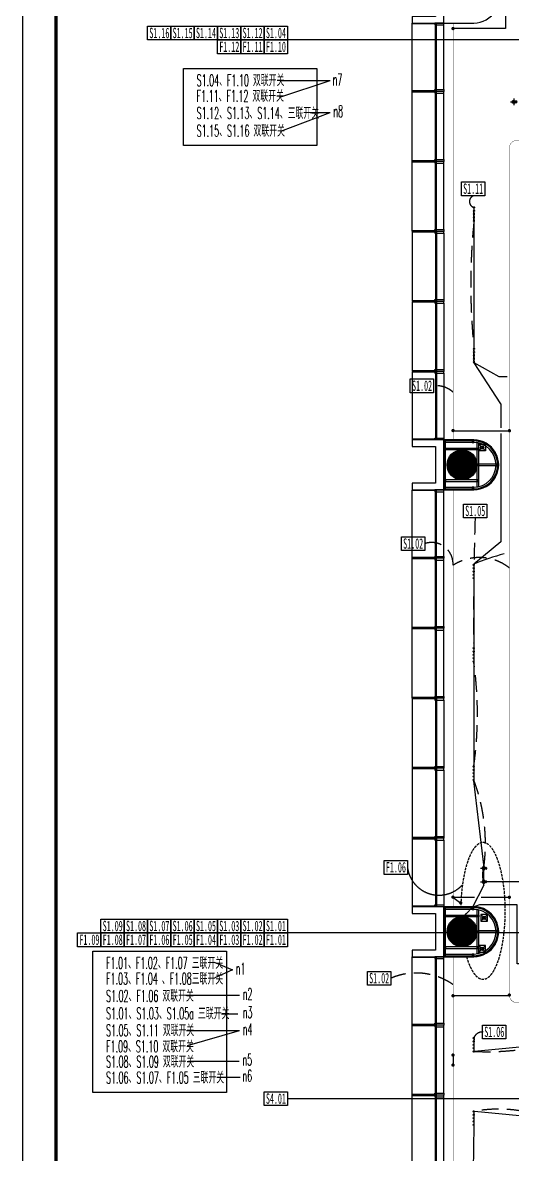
# Model space of a CAD drawing. Extents: x -284868 to 304789, y -137694 to 137894.
# Drawn here: x -21447 to -6745, y -106016 to -72076 of the extents above; entities that cross this region are included whole.
import ezdxf
from ezdxf.enums import TextEntityAlignment as Align

# ---------------------------------------------------------------- set-up
doc = ezdxf.new("R2010")
doc.units = 0
doc.set_wipeout_variables(frame=1)
for name, pattern in [('DASH', [0.35, 0.25, -0.1]), ('DASHDOT', [1, 0.5, -0.25, 0, -0.25]), ('DASHED', [0.75, 0.5, -0.25])]:
    doc.linetypes.add(name, pattern=pattern)
doc.layers.get('0').update_dxf_attribs({"linetype": 'CONTINUOUS'})
for name, color, linetype in [('0-建筑外轮廓', 8, 'CONTINUOUS'), ('0-建筑柱体', 251, 'CONTINUOUS'), ('0-文字说明', 3, 'CONTINUOUS'), ('0-消防栓(给排水)', 9, 'CONTINUOUS'), ('0-窗', 11, 'CONTINUOUS'), ('C-天花灯具', 3, 'CONTINUOUS'), ('LWIRE', 4, 'CONTINUOUS'), ('P-完成面', 42, 'CONTINUOUS'), ('P-平面家具', 3, 'CONTINUOUS'), ('TEL_TITLE', 7, 'CONTINUOUS'), ('TEXT_照明_回路标注', 41, 'CONTINUOUS'), ('WIRE-照明', 130, 'CONTINUOUS')]:
    doc.layers.add(name, color=color, linetype=linetype)
doc.styles.add('ARC', font='ARCHSTYL.SHX', dxfattribs={"width": 0.8})
doc.styles.add('HZ_e', font='simplex.shx', dxfattribs={"width": 0.8, "bigfont": 'hztxt.shx'})
doc.styles.get("Standard").update_dxf_attribs({"font": 'GBENOR', "bigfont": 'GBCBIG'})
doc.styles.add('TT', font='')
doc.styles.get('TT').set_extended_font_data('SimSun')
doc.linetypes.add('FENCELINE2', pattern='A,6.35,-2.54,[132,ltypeshp.shx,S=2.54,R=0,X=-2.54,Y=0],-2.54,25.4', length=36.83)
doc.dimstyles.new('ARROW-40', dxfattribs={"dimscale": 40, "dimtxt": 1.5, "dimasz": 0.01, "dimexe": 1, "dimexo": 1, "dimgap": 0.5, "dimtad": 1, "dimdec": 4, "dimrnd": 1, "dimzin": 12, "dimdsep": 46, "dimtxsty": 'ARC', "dimblk1": 'ARROW', "dimblk2": 'ARROW', "dimsah": 1, "dimcen": 0, "dimdle": 1, "dimclrd": 2, "dimclre": 2, "dimclrt": 2, "dimadec": 0, "dimazin": 0, "dimtfac": 0.005, "dimtdec": 4, "dimtix": 1, "dimtmove": 2, "dimatfit": 3, "dimldrblk": 'ARROW', "dimfxl": 1, "dimtolj": 1, "dimtzin": 0, "dimarcsym": 0})

# ---------------------------------------------------------------- blocks, each defined once
blk = doc.blocks.new('_YZH')
at = {"const_width": 0.5}
blk.add_lwpolyline([(-0.25, 0, 1), (0.25, 0, 1)], format="xyb", close=True, dxfattribs=at)
at = {"color": 4}
blk.add_circle((0, 0), 0.5, dxfattribs=at)
blk = doc.blocks.new('sgASGHHHH')
at = {"xscale": 900, "yscale": 900, "zscale": 900}
for p in [(-119846, -903674), (-119846, -917674)]:
    blk.add_blockref('_YZH', p, dxfattribs=at)
blk = doc.blocks.new('A$C3B8026B3')
for p, q in [((950, 45455), (950, 47395)), ((950, 43355), (950, 45345)), ((950, 41255), (950, 43245)), ((950, 41145), (950, 39155)), ((950, 39045), (950, 37055)), ((950, 36945), (950, 35005)), ((950, 31455), (950, 33395)), ((950, 29355), (950, 31345)), ((950, 27255), (950, 29245)), ((950, 27145), (950, 25155)), ((950, 25045), (950, 23055)), ((950, 22945), (950, 21005)), ((950, 17455), (950, 19395)), ((950, 15355), (950, 17345)), ((950, 13255), (950, 15245))]:
    blk.add_line(p, q)
at = {"elevation": 0}
for points in [[(0, 47444), (688, 47444), (688, 47429), (0, 47429)], [(0, 45406), (688, 45406), (688, 45420), (0, 45420)], [(0, 45394), (688, 45394), (688, 45379), (0, 45379)], [(0, 43306), (688, 43306), (688, 43320), (0, 43320)], [(0, 43294), (688, 43294), (688, 43279), (0, 43279)], [(0, 41206), (688, 41206), (688, 41220), (0, 41220)], [(0, 41194), (688, 41194), (688, 41179), (0, 41179)], [(0, 39106), (688, 39106), (688, 39120), (0, 39120)], [(0, 39094), (688, 39094), (688, 39079), (0, 39079)], [(0, 37006), (688, 37006), (688, 37020), (0, 37020)], [(0, 36994), (688, 36994), (688, 36979), (0, 36979)], [(0, 34956), (688, 34956), (688, 34970), (0, 34970)], [(0, 33444), (688, 33444), (688, 33429), (0, 33429)], [(0, 31406), (688, 31406), (688, 31420), (0, 31420)], [(0, 31394), (688, 31394), (688, 31379), (0, 31379)], [(0, 29306), (688, 29306), (688, 29320), (0, 29320)], [(0, 29294), (688, 29294), (688, 29279), (0, 29279)], [(0, 27206), (688, 27206), (688, 27220), (0, 27220)], [(0, 27194), (688, 27194), (688, 27179), (0, 27179)], [(0, 25106), (688, 25106), (688, 25120), (0, 25120)], [(0, 25094), (688, 25094), (688, 25079), (0, 25079)], [(0, 23006), (688, 23006), (688, 23020), (0, 23020)], [(0, 22994), (688, 22994), (688, 22979), (0, 22979)], [(0, 20956), (688, 20956), (688, 20970), (0, 20970)], [(0, 19444), (688, 19444), (688, 19429), (0, 19429)], [(0, 17406), (688, 17406), (688, 17420), (0, 17420)], [(0, 17394), (688, 17394), (688, 17379), (0, 17379)], [(0, 15306), (688, 15306), (688, 15320), (0, 15320)], [(0, 15294), (688, 15294), (688, 15279), (0, 15279)]]:
    blk.add_lwpolyline(points, dxfattribs=at)
for points in [[(0, 45406), (0, 47444)], [(700, 45400), (700, 47450)], [(738, 45400), (738, 47450)], [(0, 43306), (0, 45394)], [(700, 43300), (700, 45400)], [(738, 43300), (738, 45400)], [(0, 41206), (0, 43294)], [(700, 41200), (700, 43300)], [(738, 41200), (738, 43300)], [(0, 41194), (0, 39106)], [(700, 41200), (700, 39100)], [(738, 41200), (738, 39100)], [(0, 39094), (0, 37006)], [(700, 39100), (700, 37000)], [(738, 39100), (738, 37000)], [(700, 37000), (700, 34950)], [(738, 37000), (738, 34950)], [(0, 36994), (0, 34956)], [(0, 31406), (0, 33444)], [(700, 31400), (700, 33450)], [(738, 31400), (738, 33450)], [(0, 29306), (0, 31394)], [(700, 29300), (700, 31400)], [(738, 29300), (738, 31400)], [(0, 27206), (0, 29294)], [(700, 27200), (700, 29300)], [(738, 27200), (738, 29300)], [(0, 27194), (0, 25106)], [(700, 27200), (700, 25100)], [(738, 27200), (738, 25100)], [(0, 25094), (0, 23006)], [(700, 25100), (700, 23000)], [(738, 25100), (738, 23000)], [(0, 22994), (0, 20956)], [(700, 23000), (700, 20950)], [(738, 23000), (738, 20950)], [(0, 17406), (0, 19444)], [(700, 17400), (700, 19450)], [(738, 17400), (738, 19450)], [(0, 15306), (0, 17394)], [(700, 15300), (700, 17400)], [(738, 15300), (738, 17400)], [(0, 13206), (0, 15294)], [(700, 13200), (700, 15300)], [(738, 13200), (738, 15300)]]:
    blk.add_lwpolyline(points)
for points in [[(688, 47450), (688, 47395), (950, 47395), (950, 47450)], [(688, 45400), (688, 45455), (950, 45455), (950, 45400)], [(688, 45400), (688, 45345), (950, 45345), (950, 45400)], [(688, 43300), (688, 43355), (950, 43355), (950, 43300)], [(688, 43300), (688, 43245), (950, 43245), (950, 43300)], [(688, 41200), (688, 41255), (950, 41255), (950, 41200)], [(688, 41200), (688, 41145), (950, 41145), (950, 41200)], [(688, 39100), (688, 39155), (950, 39155), (950, 39100)], [(688, 39100), (688, 39045), (950, 39045), (950, 39100)], [(688, 37000), (688, 37055), (950, 37055), (950, 37000)], [(688, 37000), (688, 36945), (950, 36945), (950, 37000)], [(688, 34950), (688, 35005), (950, 35005), (950, 34950)], [(688, 33450), (688, 33395), (950, 33395), (950, 33450)], [(688, 31400), (688, 31455), (950, 31455), (950, 31400)], [(688, 31400), (688, 31345), (950, 31345), (950, 31400)], [(688, 29300), (688, 29355), (950, 29355), (950, 29300)], [(688, 29300), (688, 29245), (950, 29245), (950, 29300)], [(688, 27200), (688, 27255), (950, 27255), (950, 27200)], [(688, 27200), (688, 27145), (950, 27145), (950, 27200)], [(688, 25100), (688, 25155), (950, 25155), (950, 25100)], [(688, 25100), (688, 25045), (950, 25045), (950, 25100)], [(688, 23000), (688, 23055), (950, 23055), (950, 23000)], [(688, 23000), (688, 22945), (950, 22945), (950, 23000)], [(688, 20950), (688, 21005), (950, 21005), (950, 20950)], [(688, 19450), (688, 19395), (950, 19395), (950, 19450)], [(688, 17400), (688, 17455), (950, 17455), (950, 17400)], [(688, 17400), (688, 17345), (950, 17345), (950, 17400)], [(688, 15300), (688, 15355), (950, 15355), (950, 15300)], [(688, 15300), (688, 15245), (950, 15245), (950, 15300)]]:
    blk.add_lwpolyline(points, close=True)
blk = doc.blocks.new('A$C10332E08')
for p, q in [((250, 0), (0, 250)), ((250, 250), (0, 0))]:
    blk.add_line(p, q)
blk.add_lwpolyline([(0, 250), (250, 250), (250, 0), (0, 0)], close=True)
blk = doc.blocks.new('A$C2AC726D9')
for centre in [(450, -18180), (518, -32284), (450, -33220)]:
    blk.add_circle(centre, 50)
at = {"yscale": 0.8, "zscale": 0.8, "rotation": 270}
for p, xscale in [((350, -18080), 0.8), ((418, -32384), -0.8), ((350, -33320), -0.8)]:
    blk.add_blockref('A$C10332E08', p, dxfattribs=dict(at, xscale=xscale))
blk = doc.blocks.new('A$C1d68b013')
at = {"layer": '0-建筑外轮廓', "color": 251}
for points in [[(0, -50), (50, -50), (50, 0), (0, 0)], [(3, -47), (47, -47), (47, -3), (3, -3)]]:
    blk.add_lwpolyline(points, close=True, dxfattribs=at)
blk = doc.blocks.new('*U250')
for p, q in [((-75, 0), (-46, 29, 0)), ((-75, 0), (-46, -29)), ((75, 0), (-75, 0)), ((0, -75), (0, 75))]:
    blk.add_line(p, q)
for radius in [37.5, 15]:
    blk.add_circle((0, 0), radius)
blk = doc.blocks.new('ARROW')
at = {"color": 2}
blk.add_lwpolyline([(0, 0), (-75, 130), (-97, 117), (-29, 0), (-97, -117), (-75, -130)], close=True, dxfattribs=at)
for points in [[(-29, 0), (0, 0), (-97, 117), (-75, 130)], [(-97, -117), (-75, -130), (-29, 0), (0, 0)]]:
    blk.add_solid(points, dxfattribs=at)
blk = doc.blocks.new('A$C9cf68cb0')
at = {"color": 8, "linetype": 'DASHED', "ltscale": 1000}
blk.add_lwpolyline([(-63.93, -28.82, -0.638463), (-73.36, -25.85, 0.128186)], format="xyb", dxfattribs=at)
at = {"layer": '0-文字说明', "color": 3, "ltscale": 0.5}
blk.add_lwpolyline([(-77.36, -24.68), (-73.36, -24.68), (-73.36, -27.03), (-77.36, -27.03)], close=True, dxfattribs=at)
at = {"color": 3, "style": 'TT', "width": 0.528777}
blk.add_text('F1.06', height=1.773, dxfattribs=at).set_placement((-77.06, -26.71), (-73.62, -26.71), align=Align.FIT)
blk = doc.blocks.new('A$C8b6fb238')
at = {"layer": 'P-平面家具', "ltscale": 300}
for points in [[(0, 1440), (0, 1420), (60, 1420), (60, 1440)], [(0, 1060), (0, 1070), (20, 1070), (20, 1060)], [(60, 1060), (60, 1070), (40, 1070), (40, 1060)], [(0, 1000), (0, 990), (20, 990), (20, 1000)], [(60, 1000), (60, 990), (40, 990), (40, 1000)], [(0, 440), (0, 450), (20, 450), (20, 440)], [(0, 380), (0, 370), (20, 370), (20, 380)], [(60, 440), (60, 450), (40, 450), (40, 440)], [(60, 380), (60, 370), (40, 370), (40, 380)], [(-800, -60), (-780, -60), (-780, 0), (-800, 0)], [(-20, -60), (0, -60), (0, 0), (-20, 0)], [(0, 20), (0, 0), (60, 0), (60, 20)]]:
    blk.add_lwpolyline(points, close=True, dxfattribs=at)
at = {"layer": 'P-平面家具', "color": 8, "ltscale": 300}
for points in [[(0, 20), (0, 1420)], [(60, 20), (60, 1420)], [(-20, 0), (-780, 0)], [(-20, -60), (-780, -60)]]:
    blk.add_lwpolyline(points, dxfattribs=at)
at = {"layer": 'P-平面家具', "color": 6, "linetype": 'FENCELINE2', "ltscale": 3}
for points in [[(10, 20), (10, 1420)], [(-780, -10), (-20, -10)]]:
    blk.add_lwpolyline(points, dxfattribs=at)
at = {"layer": 'P-平面家具', "color": 5, "ltscale": 300}
for points in [[(25, 1420), (25, 20), (21, 20), (20, 21), (20, 1419), (21, 1420)], [(35, 1420), (35, 20), (39, 20), (40, 21), (40, 1419), (39, 1420)], [(-780, -25), (-20, -25), (-20, -21), (-21, -20), (-779, -20), (-780, -21)], [(-780, -35), (-20, -35), (-20, -39), (-21, -40), (-779, -40), (-780, -39)]]:
    blk.add_lwpolyline(points, close=True, dxfattribs=at)
blk = doc.blocks.new('*U406')
at = {"color": 250}
blk.add_wipeout([(1, 82), (4, 85), (7, 89), (10, 92), (12, 96), (15, 101), (17, 105), (18, 109), (20, 114), (21, 118), (22, 123), (23, 127), (23, 132), (23, 137), (23, 142), (22, 146), (21, 151), (20, 155), (19, 160), (17, 164), (15, 169), (13, 173), (10, 177), (8, 181), (5, 184), (1, 188), (-2, 191), (-6, 194), (-9, 197), (-13, 199), (-18, 202), (-22, 204), (-26, 205), (-31, 207), (-35, 208), (-40, 209), (-44, 210), (-49, 210), (-54, 210), (-59, 210), (-63, 209), (-68, 208), (-72, 207), (-77, 206), (-81, 204), (-86, 202), (-90, 200), (-94, 197), (-98, 195), (-101, 192), (-105, 188), (-108, 185), (-111, 181), (-114, 178), (-116, 174), (-119, 169), (-121, 165), (-122, 161), (-124, 156), (-125, 152), (-126, 147), (-127, 143), (-127, 138), (-127, 133), (-127, 128), (-126, 124), (-125, 119), (-124, 115), (-123, 110), (-121, 106), (-119, 101), (-117, 97), (-114, 93), (-112, 89), (-109, 86), (-105, 82), (-102, 79), (-98, 76), (-95, 73), (-91, 71), (-86, 68), (-82, 66), (-78, 65), (-73, 63), (-69, 62), (-64, 61), (-60, 60), (-55, 60), (-50, 60), (-45, 60), (-41, 61), (-36, 62), (-32, 63), (-27, 64), (-23, 66), (-18, 68), (-14, 70), (-10, 73), (-6, 75), (-3, 78)], dxfattribs=at)
for points in [[(-160, 135), (-172, 135), (-172, 219), (-160, 219)], [(-160, 53), (-172, 53), (-172, 135), (-160, 135)]]:
    blk.add_hatch(color=256).paths.add_polyline_path(points)
for p, q in [((-202, 244), (-202, 29)), ((-172, 135), (-172, 217)), ((-172, 135), (-172, 53))]:
    blk.add_line(p, q)
at = {"color": 251}
for q in [(-172, 135), (-52, 255), (68, 135), (-52, 15)]:
    blk.add_line((-52, 135), q, dxfattribs=at)
for points in [[(-172, 53), (-160, 53), (-160, 219), (-172, 219)], [(-172, 53), (-172, 53), (-172, 217), (-172, 217)]]:
    blk.add_lwpolyline(points, close=True)
blk.add_circle((-52, 135), 75)
blk = doc.blocks.new('A$C7414b812')
at = {"ltscale": 300}
for points in [[(-30, -20), (-30, 0), (30, 0), (30, -20)], [(-30, -800), (-30, -780), (30, -780), (30, -800)]]:
    blk.add_lwpolyline(points, close=True, dxfattribs=at)
at = {"color": 8, "ltscale": 300}
for points in [[(-30, -20), (-30, -780)], [(30, -20), (30, -780)]]:
    blk.add_lwpolyline(points, dxfattribs=at)
at = {"color": 5, "ltscale": 300}
for points in [[(-5, -780), (-5, -20), (-9, -20), (-10, -21), (-10, -779), (-9, -780)], [(5, -780), (5, -20), (9, -20), (10, -21), (10, -779), (9, -780)]]:
    blk.add_lwpolyline(points, close=True, dxfattribs=at)
blk = doc.blocks.new('A$C7c8e2195')
at = {"layer": 'P-完成面', "color": 251, "ltscale": 3}
blk.add_lwpolyline([(-900, -7080), (-1760, -7080), (-1760, -7120), (-900, -7120)], close=True, dxfattribs=at)
at = {"layer": 'P-平面家具', "linetype": 'DASH', "ltscale": 300}
blk.add_ellipse((-10571, -5827), major_axis=(0, 2050), ratio=0.325728, start_param=2.305052, end_param=7.792211, dxfattribs=at)
at = {"layer": 'P-完成面', "rotation": 270}
blk.add_blockref('A$C7414b812', (-7989, -13310), dxfattribs=at)
at = {"layer": 'P-平面家具', "linetype": 'DASH', "ltscale": 300, "yscale": 1.008957704772744, "zscale": 1.008957704772744}
for p, xscale, rotation in [((-2881, -1358), -1.008957704772744, 45.00091616799906), ((-2881, -8142), 1.008957704772744, 134.9990838320009)]:
    blk.add_blockref('*U406', p, dxfattribs=dict(at, xscale=xscale, rotation=rotation))
at = {"layer": 'P-平面家具', "color": 1, "ltscale": 3, "xscale": -1, "rotation": 180}
blk.add_blockref('A$C8b6fb238', (9100, -3210), dxfattribs=at)
at = {"layer": 'P-平面家具', "color": 1, "ltscale": 3}
blk.add_blockref('A$C8b6fb238', (9100, -6290), dxfattribs=at)
at = {"layer": 'P-平面家具', "linetype": 'DASH', "ltscale": 300}
for points in [[(-4177, -1403), (-4177, -1403, 0.414214), (-4176, -1898), (-3609, -2462, 0.414214), (-3114, -2461), (-3114, -2461, 0.414214), (-3115, -1966), (-3682, -1402, 0.414214)], [(-4177, -8097), (-4177, -8097, -0.414214), (-4176, -7602), (-3609, -7038, -0.414214), (-3114, -7039), (-3114, -7039, -0.414214), (-3115, -7534), (-3682, -8098, -0.414214)]]:
    blk.add_lwpolyline(points, format="xyb", close=True, dxfattribs=at)
blk = doc.blocks.new('$TelecSys$00000080')
for p, q in [((-0.7, -0.7), (0, 0)), ((0.1, 0.1), (0.1, 0.1)), ((-0.1, -0.1), (-0.1, -0.1))]:
    blk.add_line(p, q)
at = {"const_width": 0.142}
blk.add_lwpolyline([(0.07, 0, 1), (-0.07, 0, 1)], format="xyb", close=True, dxfattribs=at)
blk.add_solid([(-0.63, -0.77), (-0.77, -0.63), (-1.15, -1.15)])
at = {"width": 0.8, "flags": 9}
blk.add_attdef('A', (0, 0), '', height=0.00002, rotation=180, dxfattribs=at)
blk = doc.blocks.new('2')
at = {"color": 8, "linetype": 'DASHED', "ltscale": 1000}
for points in [[(-16490, 10630, -0.235577), (-16490, 10730, -0.254095), (-16490, 10830, -0.251677), (-16490, 10930, -0.233306), (-16490, 11030, -0.051895), (-16490, 14870, -0.31223), (-16490, 14970, -0.276597), (-16490, 15070, -0.252407), (-16490, 15170, -0.217464), (-16490, 15270, -0.788455), (-16490, 15622, -58.991401)], [(-17120, 9731, 0.208095), (-17704, 9920, -0.660861)], [(-16200, -4950, -0.182467), (-16200, -4550, 0.126685), (-16500, -1900, 0.262582), (-16500, -1800, 0.255682), (-16500, -1700, 0.367305), (-16500, -1600, 0.25519), (-16500, -1500, 0.071174), (-16500, 1650, 0.226541), (-16500, 1750, 0.261323), (-16500, 1850, 0.183204), (-16500, 1950, 0.296787), (-16500, 2050, -0.009672), (-16458, 5959, -0.752833)], [(-17970, 5187, -0.533225), (-17120, 4539, -0.318313), (-15430, 4460, 1.564406)], [(-17120, -8036, 0.259189), (-18990, -7847, -0.660861)], [(-16500, -12240, 0.251172), (-16501, -12135, 0.279026), (-16500, -12040, 0.368646), (-16500, -11940, 0.340407), (-16500, -11840, -0.137036), (-14290, -12040, 0.131919), (-12490, -12040, 0.121885), (-10690, -12040, 0.156373), (-10690, -9840, -0.119378), (-12490, -9840, -0.103243), (-14290, -9840, -0.069187), (-16500, -10040, 0.259025), (-16500, -9940, 0.340483), (-16500, -9840, 0.315779), (-16500, -9740, 0.404956), (-16500, -9640, -0.332423), (-16214, -9458, -6.178287)]]:
    blk.add_lwpolyline(points, format="xyb", dxfattribs=at)
at = {"layer": '0-文字说明', "color": 3, "ltscale": 0.5}
for points in [[(-26289, 20703), (-25589, 20703), (-25589, 20292), (-26289, 20292)], [(-25589, 20703), (-24889, 20703), (-24889, 20292), (-25589, 20292)], [(-24889, 20703), (-24189, 20703), (-24189, 20292), (-24889, 20292)], [(-24189, 20703), (-23489, 20703), (-23489, 20292), (-24189, 20292)], [(-23489, 20703), (-22789, 20703), (-22789, 20292), (-23489, 20292)], [(-22789, 20703), (-22089, 20703), (-22089, 20292), (-22789, 20292)], [(-24189, 20292), (-23489, 20292), (-23489, 19880), (-24189, 19880)], [(-23489, 20292), (-22789, 20292), (-22789, 19880), (-23489, 19880)], [(-22789, 20292), (-22089, 20292), (-22089, 19880), (-22789, 19880)], [(-16869, 16034), (-16169, 16034), (-16169, 15622), (-16869, 15622)], [(-18404, 10126), (-17704, 10126), (-17704, 9714), (-18404, 9714)], [(-16808, 6370), (-16108, 6370), (-16108, 5959), (-16808, 5959)], [(-18670, 5392), (-17970, 5392), (-17970, 4981), (-18670, 4981)], [(-27689, -6077), (-26989, -6077), (-26989, -6489), (-27689, -6489)], [(-26989, -6077), (-26289, -6077), (-26289, -6489), (-26989, -6489)], [(-26289, -6077), (-25589, -6077), (-25589, -6489), (-26289, -6489)], [(-25589, -6077), (-24889, -6077), (-24889, -6489), (-25589, -6489)], [(-24889, -6077), (-24189, -6077), (-24189, -6489), (-24889, -6489)], [(-24189, -6077), (-23489, -6077), (-23489, -6489), (-24189, -6489)], [(-23489, -6077), (-22789, -6077), (-22789, -6489), (-23489, -6489)], [(-22789, -6077), (-22089, -6077), (-22089, -6489), (-22789, -6489)], [(-28389, -6489), (-27689, -6489), (-27689, -6900), (-28389, -6900)], [(-27689, -6489), (-26989, -6489), (-26989, -6900), (-27689, -6900)], [(-26989, -6489), (-26289, -6489), (-26289, -6900), (-26989, -6900)], [(-26289, -6489), (-25589, -6489), (-25589, -6900), (-26289, -6900)], [(-25589, -6489), (-24889, -6489), (-24889, -6900), (-25589, -6900)], [(-24889, -6489), (-24189, -6489), (-24189, -6900), (-24889, -6900)], [(-24189, -6489), (-23489, -6489), (-23489, -6900), (-24189, -6900)], [(-23489, -6489), (-22789, -6489), (-22789, -6900), (-23489, -6900)], [(-22789, -6489), (-22089, -6489), (-22089, -6900), (-22789, -6900)], [(-19690, -7642), (-18990, -7642), (-18990, -8053), (-19690, -8053)], [(-16235, -9251), (-15535, -9251), (-15535, -9663), (-16235, -9663)], [(-22789, -11254), (-22089, -11254), (-22089, -11666), (-22789, -11666)]]:
    blk.add_lwpolyline(points, close=True, dxfattribs=at)
at = {"color": 3, "style": 'TT'}
for s, width, p, p2 in [('S1.16', 0.542877, (-26237, 20347), (-25636, 20347)), ('S1.15', 0.535734, (-25537, 20347), (-24936, 20347)), ('S1.14', 0.528777, (-24837, 20347), (-24236, 20347)), ('S1.13', 0.535734, (-24137, 20347), (-23536, 20347)), ('S1.12', 0.535734, (-23437, 20347), (-22836, 20347)), ('S1.04', 0.502664, (-22737, 20347), (-22136, 20347)), ('F1.12', 0.550213, (-24137, 19935), (-23536, 19935)), ('F1.11', 0.626397, (-23437, 19935), (-22836, 19935)), ('F1.10', 0.550213, (-22737, 19935), (-22136, 19935)), ('S1.11', 0.607698, (-16817, 15677), (-16215, 15677)), ('S1.02', 0.508947, (-18352, 9769), (-17750, 9769)), ('S1.05', 0.508947, (-16756, 6014), (-16154, 6014)), ('S1.02', 0.508947, (-18618, 5036), (-18016, 5036)), ('S1.09', 0.51539, (-27637, -6434), (-27036, -6434)), ('S1.08', 0.508947, (-26937, -6434), (-26336, -6434)), ('S1.07', 0.508947, (-26237, -6434), (-25636, -6434)), ('S1.06', 0.51539, (-25537, -6434), (-24936, -6434)), ('S1.05', 0.508947, (-24837, -6434), (-24236, -6434)), ('S1.03', 0.508947, (-24137, -6434), (-23536, -6434)), ('S1.02', 0.508947, (-23437, -6434), (-22836, -6434)), ('S1.01', 0.573462, (-22737, -6434), (-22136, -6434)), ('F1.09', 0.528777, (-28337, -6845), (-27736, -6845)), ('F1.08', 0.521997, (-27637, -6845), (-27036, -6845)), ('F1.07', 0.521997, (-26937, -6845), (-26336, -6845)), ('F1.06', 0.528777, (-26237, -6845), (-25636, -6845)), ('F1.05', 0.521997, (-25537, -6845), (-24936, -6845)), ('F1.04', 0.51539, (-24837, -6845), (-24236, -6845)), ('F1.03', 0.521997, (-24137, -6845), (-23536, -6845)), ('F1.02', 0.521997, (-23437, -6845), (-22836, -6845)), ('F1.01', 0.590084, (-22737, -6845), (-22136, -6845)), ('S1.02', 0.508947, (-19638, -7998), (-19037, -7998)), ('S1.06', 0.51539, (-16183, -9608), (-15582, -9608)), ('S4.01', 0.542877, (-22737, -11611), (-22136, -11611))]:
    blk.add_text(s, height=310.3, dxfattribs=dict(at, width=width)).set_placement(p, p2, align=Align.FIT)
at = {"color": 31}
for points in [[(-7974, 19543), (-9150, 20292), (-22089, 20292)], [(-9150, -7388), (-9150, -6489), (-22089, -6489)], [(-8440, -10600), (-9178, -11460), (-22089, -11460)]]:
    blk.add_leader(points, dimstyle='ARROW-40', override={"dimscale": 1, "dimtad": 0}, dxfattribs=at)

msp = doc.modelspace()

# ---------------------------------------------------------------- linework, layer by layer
at = {"layer": '0-建筑外轮廓', "color": 251}
for p, q in [((-7806, -86001), (-7806, -84676)), ((-7756, -85991), (-7756, -84685)), ((-7236, -85313), (-7756, -85313)), ((-7236, -85363), (-7756, -85363)), ((-7806, -100001), (-7806, -98676)), ((-7756, -99991), (-7756, -98685)), ((-7236, -99313), (-7756, -99313)), ((-7236, -99363), (-7756, -99363))]:
    msp.add_line(p, q, dxfattribs=at)
at = {"layer": '0-建筑外轮廓', "color": 42}
for points in [[(-8807, -72088), (-8807, -70588), (-9756, -70588), (-9756, -70788), (-9056, -70788), (-9056, -71888), (-9756, -71888), (-9756, -72088)], [(-8807, -84588), (-9756, -84588), (-9756, -84788), (-9056, -84788), (-9056, -85888), (-9756, -85888), (-9756, -86088), (-8807, -86088)], [(-8807, -98588), (-9756, -98588), (-9756, -98788), (-9056, -98788), (-9056, -99888), (-9756, -99888), (-9756, -100088), (-8807, -100088)]]:
    msp.add_lwpolyline(points, close=True, dxfattribs=at)
for points in [[(-8807, -72088), (-7906, -72088, 0.269101), (-7255, -71711, 0.424145), (-7259, -71697), (-7268, -71692)], [(-7268, -84985), (-7259, -84980, 0.424145), (-7255, -84966, 0.269101), (-7906, -84588), (-8807, -84588)], [(-8807, -86068), (-7906, -86068, 0.999999), (-7906, -84608), (-8807, -84608)], [(-7260, -85679), (-7252, -85684, 0.418177), (-7238, -85679, 0.11855), (-7156, -85338), (-7156, -85338, 0.11855), (-7238, -84997, 0.418177), (-7252, -84993), (-7260, -84998)], [(-7260, -85679, 0.121977), (-7176, -85338, 0.121977), (-7260, -84998, 0.121977)], [(-8807, -86088), (-7906, -86088, 0.269101), (-7255, -85711, 0.424145), (-7259, -85697), (-7268, -85692)], [(-8807, -86068), (-7906, -86068, 0.272654), (-7268, -85692, 0.272654)], [(-7268, -98985), (-7259, -98980, 0.424145), (-7255, -98966, 0.269101), (-7906, -98588), (-8807, -98588)], [(-8807, -100068), (-7906, -100068, 0.999999), (-7906, -98608), (-8807, -98608)], [(-7260, -99679), (-7252, -99684, 0.418177), (-7238, -99679, 0.11855), (-7156, -99338), (-7156, -99338, 0.11855), (-7238, -98997, 0.418177), (-7252, -98993), (-7260, -98998)], [(-7260, -99679, 0.121977), (-7176, -99338, 0.121977), (-7260, -98998, 0.121977)], [(-8807, -100088), (-7906, -100088, 0.269101), (-7255, -99711, 0.424145), (-7259, -99697), (-7268, -99692)], [(-8807, -100068), (-7906, -100068, 0.272654), (-7268, -99692, 0.272654)]]:
    msp.add_lwpolyline(points, format="xyb", dxfattribs=at)
at = {"layer": '0-建筑外轮廓', "color": 251}
for points in [[(-8807, -86058), (-7906, -86058, 0.999999), (-7906, -84618), (-8807, -84618)], [(-8807, -86008), (-7906, -86008, 0.999999), (-7906, -84668), (-8807, -84668)], [(-8807, -100058), (-7906, -100058, 0.999999), (-7906, -98618), (-8807, -98618)], [(-8807, -100008), (-7906, -100008, 0.999999), (-7906, -98668), (-8807, -98668)]]:
    msp.add_lwpolyline(points, format="xyb", dxfattribs=at)
for points in [[(-8757, -84668), (-8807, -84668), (-8807, -86008), (-8757, -86008)], [(-7806, -84888), (-8757, -84888), (-8757, -84838), (-7806, -84838)], [(-7806, -85788), (-8757, -85788), (-8757, -85838), (-7806, -85838)], [(-8757, -98668), (-8807, -98668), (-8807, -100008), (-8757, -100008)], [(-7806, -98888), (-8757, -98888), (-8757, -98838), (-7806, -98838)], [(-7806, -99788), (-8757, -99788), (-8757, -99838), (-7806, -99838)]]:
    msp.add_lwpolyline(points, close=True, dxfattribs=at)
at = {"layer": 'C-天花灯具', "color": 6, "linetype": 'DASHDOT', "ltscale": 200, "const_width": 10}
for points in [[(-8527, -72088), (-8527, -84586)], [(-8527, -98588), (-8527, -86091)], [(-8527, -100088), (-8527, -103038)], [(-8527, -103338), (-8527, -112586)]]:
    msp.add_lwpolyline(points, dxfattribs=at)
msp.add_lwpolyline([(-1186, -101468), (-6606, -101468, -0.414214), (-6836, -101238), (-6836, -75838, -0.414214), (-6606, -75608), (-1186, -75608, -0.414214), (-956, -75838), (-956, -101238, -0.414214)], format="xyb", close=True, dxfattribs=at)
at = {"layer": 'TEXT_照明_回路标注'}
for p, q in [((-13697, -73811), (-12215, -73811)), ((-13697, -75327), (-12215, -74775)), ((-12816, -74775), (-12215, -74775)), ((-16543, -101246), (-14934, -101246)), ((-15476, -101798), (-14982, -101798))]:
    msp.add_line(p, q, dxfattribs=at)
for points in [[(-16621, -73456), (-12610, -73456), (-12610, -75761), (-16621, -75761)], [(-19340, -99927), (-15328, -99927), (-15328, -104156), (-19340, -104156)]]:
    msp.add_lwpolyline(points, close=True, dxfattribs=at)
for points in [[(-13721, -74308), (-12215, -73811)], [(-15699, -100253), (-15143, -100483), (-15675, -100725)], [(-16523, -102303), (-14934, -102303)], [(-16494, -102754), (-14934, -102303)], [(-16471, -103218), (-14944, -103218)], [(-15614, -103700), (-14915, -103700)]]:
    msp.add_lwpolyline(points, dxfattribs=at)
at = {"layer": 'WIRE-照明'}
for points in [[(-8527, -70336), (-6947, -70336), (-6947, -72254), (-8527, -72254)], [(-7896, -82263), (-7896, -77630)], [(-7092, -83507), (-7896, -82283)], [(-6904, -82698), (-7146, -82698), (-7896, -82283)], [(-7092, -83507), (-7092, -84226)], [(-8524, -84314), (-6834, -84314)], [(-7092, -84394), (-7092, -87647), (-7906, -88313)], [(-8527, -103038), (-8527, -103338)]]:
    msp.add_lwpolyline(points, dxfattribs=at)
at = {"layer": 'WIRE-照明', "const_width": 50}
for points in [[(-8552, -72254, 1), (-8502, -72254, 1)], [(-8552, -84310, 1), (-8502, -84310, 1)], [(-6859, -84314, 1), (-6809, -84314, 1)], [(-8554, -98302, 1), (-8504, -98302, 1)], [(-8552, -101259, 1), (-8502, -101259, 1)], [(-8552, -103038, 1), (-8502, -103038, 1)], [(-8552, -103338, 1), (-8502, -103338, 1)]]:
    msp.add_lwpolyline(points, format="xyb", close=True, dxfattribs=at)
at = {"layer": 'WIRE-照明'}
msp.add_arc((-4084, -98035), 10446, 106.1836, 111.4604, dxfattribs=at)

# ---------------------------------------------------------------- block references
msp.add_blockref('2', (8594, -92888))
at = {"layer": '0-建筑柱体'}
msp.add_blockref('sgASGHHHH', (111590, 818336), dxfattribs=at)
at = {"layer": '0-消防栓(给排水)', "color": 0}
msp.add_blockref('A$C2AC726D9', (-8106, -66636), dxfattribs=at)
at = {"layer": '0-窗'}
msp.add_blockref('A$C3B8026B3', (-9756, -119538), dxfattribs=at)
at = {"layer": 'C-天花灯具', "rotation": 180}
for p, xscale, yscale, zscale in [((-6706, -74455), 1.333333333333333, 1.333333333333333, 1.333333333333333), ((-7896, -77818), -0.3333333333333333, 0.3333333333333333, 0.3333333333333333), ((-7896, -77918), -0.3333333333333333, 0.3333333333333333, 0.3333333333333333), ((-7896, -78018), -0.3333333333333333, 0.3333333333333333, 0.3333333333333333), ((-7896, -82058), -0.3333333333333333, 0.3333333333333333, 0.3333333333333333), ((-7896, -82158), -0.3333333333333333, 0.3333333333333333, 0.3333333333333333), ((-7896, -82258), -0.3333333333333333, 0.3333333333333333, 0.3333333333333333), ((-7906, -88638), -0.3333333333333333, 0.3333333333333333, 0.3333333333333333), ((-7906, -88738), -0.3333333333333333, 0.3333333333333333, 0.3333333333333333), ((-7906, -91039), -0.3333333333333333, 0.3333333333333333, 0.3333333333333333), ((-7906, -91139), -0.3333333333333333, 0.3333333333333333, 0.3333333333333333), ((-7906, -91239), -0.3333333333333333, 0.3333333333333333, 0.3333333333333333), ((-7906, -94588), -0.3333333333333333, 0.3333333333333333, 0.3333333333333333), ((-7906, -94688), -0.3333333333333333, 0.3333333333333333, 0.3333333333333333), ((-7906, -94788), -0.3333333333333333, 0.3333333333333333, 0.3333333333333333), ((-7906, -102728), -0.3333333333333333, 0.3333333333333333, 0.3333333333333333), ((-7906, -102828), -0.3333333333333333, 0.3333333333333333, 0.3333333333333333), ((-7906, -102928), -0.3333333333333333, 0.3333333333333333, 0.3333333333333333), ((-7906, -104928), -0.3333333333333333, 0.3333333333333333, 0.3333333333333333), ((-7906, -105028), -0.3333333333333333, 0.3333333333333333, 0.3333333333333333), ((-7906, -105128), -0.3333333333333333, 0.3333333333333333, 0.3333333333333333)]:
    msp.add_blockref('*U250', p, dxfattribs=dict(at, xscale=xscale, yscale=yscale, zscale=zscale))
at = {"layer": 'C-天花灯具'}
for p, xscale, yscale, zscale in [((-7896, -77618), 0.3333333333333333, 0.3333333333333333, 0.3333333333333333), ((-7896, -77718), 0.3333333333333333, 0.3333333333333333, 0.3333333333333333), ((-7896, -81858), 0.3333333333333333, 0.3333333333333333, 0.3333333333333333), ((-7896, -81958), 0.3333333333333333, 0.3333333333333333, 0.3333333333333333), ((-7906, -88338), 0.3333333333333333, 0.3333333333333333, 0.3333333333333333), ((-7906, -88438), 0.3333333333333333, 0.3333333333333333, 0.3333333333333333), ((-7906, -88538), 0.3333333333333333, 0.3333333333333333, 0.3333333333333333), ((-7906, -90839), 0.3333333333333333, 0.3333333333333333, 0.3333333333333333), ((-7906, -90939), 0.3333333333333333, 0.3333333333333333, 0.3333333333333333), ((-7906, -94388), 0.3333333333333333, 0.3333333333333333, 0.3333333333333333), ((-7906, -94488), 0.3333333333333333, 0.3333333333333333, 0.3333333333333333), ((-7607, -97438), -1.333333333333333, 1.333333333333333, 1.333333333333333), ((-7607, -97838), -1.333333333333333, 1.333333333333333, 1.333333333333333), ((-7906, -102528), 0.3333333333333333, 0.3333333333333333, 0.3333333333333333), ((-7906, -102628), 0.3333333333333333, 0.3333333333333333, 0.3333333333333333), ((-7906, -104728), 0.3333333333333333, 0.3333333333333333, 0.3333333333333333), ((-7906, -104828), 0.3333333333333333, 0.3333333333333333, 0.3333333333333333)]:
    msp.add_blockref('*U250', p, dxfattribs=dict(at, xscale=xscale, yscale=yscale, zscale=zscale))
at = {"layer": 'P-完成面', "color": 1, "ltscale": 3}
for p in [(-8807, -84618), (-7956, -84618), (-7236, -85313), (-8807, -85788), (-7806, -85788), (-8807, -86008), (-7956, -86008), (-8807, -98618), (-7956, -98618), (-7236, -99313), (-8807, -99788), (-8807, -100008), (-7956, -100008), (-7806, -99788)]:
    msp.add_blockref('A$C1d68b013', p, dxfattribs=at)
at = {"layer": 'P-完成面', "color": 1, "ltscale": 3, "xscale": -1, "rotation": 180}
for p in [(-8807, -84888), (-7806, -84888), (-8807, -98888), (-7806, -98888)]:
    msp.add_blockref('A$C1d68b013', p, dxfattribs=at)
at = {"layer": 'WIRE-照明', "xscale": 175.0000396439714, "yscale": 175.0000396439714, "zscale": 175.0000396439714}
msp.add_blockref('A$C9cf68cb0', (2944, -92888), dxfattribs=at)

# ---------------------------------------------------------------- texts
at = {"layer": 'TEXT_照明_回路标注', "style": 'HZ_e', "width": 0.5}
for s, p in [('S1.04、F1.10 双联开关', (-16224, -73982, 0)), ('n7', (-12141, -73957, 0)), ('F1.11、F1.12 双联开关', (-16224, -74451, 0)), ('S1.12、S1.13、S1.14、三联开关', (-16224, -74965, 0)), ('n8', (-12120, -74909, 0)), ('S1.15、S1.16 双联开关', (-16224, -75494, 0)), ('F1.01、F1.02、F1.07 三联开关', (-18943, -100453, 0)), ('n1', (-15048, -100618, 0)), ('F1.03、F1.04 、F1.08三联开关', (-18943, -100923, 0)), ('S1.02、F1.06 双联开关', (-18943, -101437, 0)), ('n2', (-14839, -101381, 0)), ('S1.01、S1.03、S1.05a 三联开关', (-18943, -101966, 0)), ('n3', (-14839, -101933, 0)), ('S1.05、S1.11 双联开关', (-18943, -102471, 0)), ('n4', (-14839, -102437, 0)), ('F1.09、S1.10 双联开关', (-18943, -102956, 0)), ('S1.08、S1.09 双联开关', (-18943, -103411, 0)), ('n5', (-14850, -103352, 0)), ('S1.06、S1.07、F1.05 三联开关', (-18943, -103889, 0)), ('n6', (-14850, -103835, 0))]:
    msp.add_text(s, height=350, dxfattribs=at).set_placement(p)

# ---------------------------------------------------------------- next in the draw order: block references
at = {"layer": 'WIRE-照明'}
msp.add_blockref('A$C7c8e2195', (2944, -92888), dxfattribs=at)

# ---------------------------------------------------------------- next in the draw order: linework, layer by layer
at = {"layer": 'TEL_TITLE'}
msp.add_lwpolyline([(-21447, -137694), (37953, -137694), (37953, -53594), (-21447, -53594)], close=True, dxfattribs=at)
at = {"layer": 'TEL_TITLE', "const_width": 100}
msp.add_lwpolyline([(-20447, -136694), (36953, -136694), (36953, -56094), (-20447, -56094)], close=True, dxfattribs=at)
at = {"layer": 'WIRE-照明'}
for points in [[(-7906, -88313), (-7906, -94363)], [(-7607, -97338), (-7906, -94813)], [(-7607, -97738), (-7607, -97538)], [(-7607, -97938), (-7956, -98618)], [(-5264, -101370), (-6003, -101128), (-6003, -97838), (-7507, -97838)], [(-8529, -98302), (-8290, -98478)], [(-8527, -98306), (-7884, -98306)], [(-7681, -98306), (-6836, -98306)], [(-770, -100456), (-884, -100300), (-6605, -100300), (-6605, -98536), (-7734, -98536), (-7951, -98608)], [(-6835, -101259), (-8527, -101259)], [(-7906, -102553), (-7906, -102903)], [(-5796, -102728), (-7881, -102928)], [(-7906, -104753), (-7906, -105103)], [(-5796, -104928), (-7881, -104728)], [(-7906, -105153), (-7936, -107187)]]:
    msp.add_lwpolyline(points, dxfattribs=at)
at = {"layer": 'WIRE-照明', "const_width": 50}
for points in [[(-8320, -98474, 1), (-8270, -98474, 1)], [(-6861, -98306, 1), (-6811, -98306, 1)], [(-6861, -101238, 1), (-6811, -101238, 1)]]:
    msp.add_lwpolyline(points, format="xyb", close=True, dxfattribs=at)

# ---------------------------------------------------------------- next in the draw order: block references
at = {"layer": 'LWIRE', "xscale": 250, "yscale": 250, "zscale": 250}
msp.add_blockref('$TelecSys$00000080', (-7952, -98615), dxfattribs=at)

doc.saveas('drawing.dxf')
